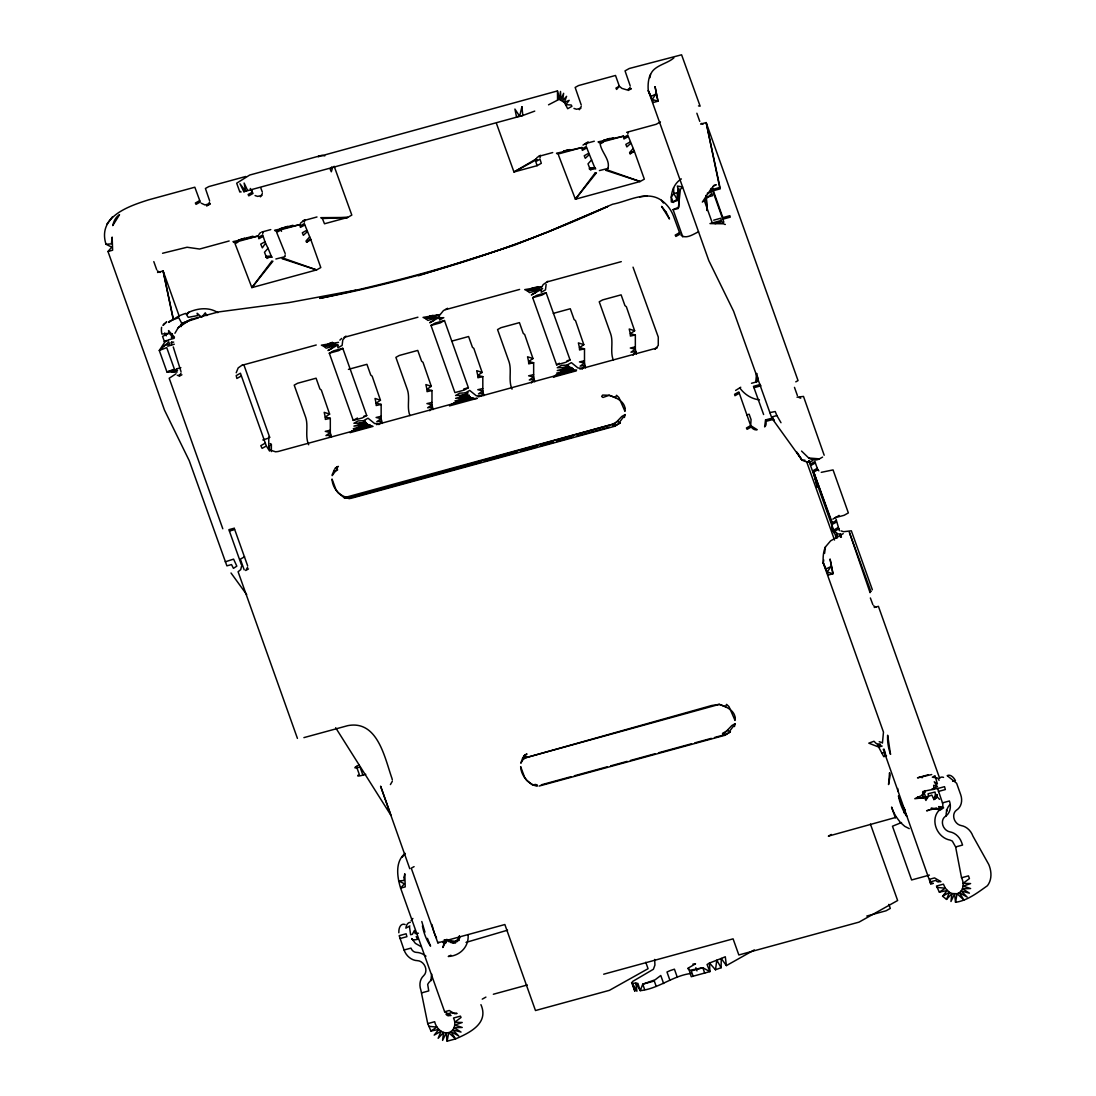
<?xml version="1.0" encoding="UTF-8"?>
<svg xmlns="http://www.w3.org/2000/svg" width="1096" height="1096" viewBox="0 0 1096 1096"><rect width="100%" height="100%" fill="white"/><g stroke="black" fill="none" stroke-linecap="round" stroke-linejoin="round"><path stroke-width="1.5" d="M268.767 449.086L268.767 437.14L269.671 437.304L243.97 365.091M271.356 451.579L271.37 444.469L270.287 443.592M547.877 281.288L543.219 284.549L541.904 286.782L524.724 289.604L527.258 290.783L541.232 289.413L541.232 292.248L545.466 289.892L546.137 284.412M839.358 530.711L836.084 519.216M882.431 743.143L883.472 732.114L823.302 563.139A28.715 15.824 74.7 0 1 825.425 546.945L830.59 540.876L843.221 533.629M692.905 964.124L695.508 963.822L688.507 967.919L691.247 976.714L709.907 971.618L707.057 964.521L709.509 963.028L715.483 969.768L721.113 967.713L721.25 958.466L725.305 956.767L726.388 965.603L754.308 949.917M331.389 437.318L330.307 432.564L330.307 418.302L325.265 417.096L324.183 412.343L329.608 414.11L321.334 390.094L319.909 388.957L316.086 378.202L297.591 383.258L294.208 385.148L305.702 417.398C308.579 426.276 304.757 435.989 308.661 444.743M382.23 423.426L381.148 418.672L381.148 404.41L376.106 403.218L375.024 398.451L380.449 400.218L372.174 376.202L370.749 375.065L366.927 364.31L348.432 369.366M433.057 409.534L431.975 404.78L431.975 390.519L426.947 389.327L425.865 384.559L431.29 386.326L423.001 362.31L421.59 361.173L417.754 350.419L399.273 355.474L395.889 357.365L407.37 389.614C410.219 398.026 406.561 407.219 409.945 415.576M483.898 395.642L482.815 390.888L482.815 376.627L477.774 375.435L476.692 370.667L482.13 372.435L473.842 348.418L472.431 347.281L468.595 336.527L451.648 341.157M534.738 381.764L533.656 376.997L533.656 362.735L528.615 361.543L527.532 356.775L532.971 358.543L524.683 334.527L523.258 333.389L519.436 322.635L500.954 327.69L497.57 329.581L509.051 361.831C511.928 370.708 508.106 380.422 512.024 389.176M585.579 367.872L584.497 363.105L584.497 348.843L579.455 347.651L578.373 342.884L583.798 344.651L575.523 320.635L574.099 319.498L570.276 308.743L553.329 313.374M636.42 353.981L635.338 349.213L635.338 334.951L630.296 333.759L629.214 329.006L634.639 330.759L626.364 306.743L624.939 305.606L621.117 294.851L602.622 299.907L599.238 301.797L610.732 334.047C613.568 342.459 609.91 351.652 613.294 360.022M409.479 926.737L410.603 934.71L412.356 934.326L414.398 930.504L415.151 933.587L418.398 933.244M241.558 566.153L240.736 569.619L238.092 571.756L297.427 738.389M398.821 932.765L398.93 930.038A11.481 6.329 74.7 0 1 405.123 924.517M840.413 537.204L840.632 533.93A5.74 4.74 60.8 0 1 836.81 533.245L834.755 531.163L838.988 528.806M171.51 344.98L171.73 341.747M172.086 336.91L172.319 333.677M930.668 883.664L930.627 881.814L935.874 880.376A5.74 3.165 74.7 0 0 939.272 881.705L940.93 881.636L934.532 877.91L929.915 879.17L930.668 883.664L933.134 883.376L930.668 883.664L883.28 749.294L884.075 749.157L885.897 755.541L884.993 755.391M468.115 934.957C468.978 946.848 459.936 955.918 448.291 956.493L450.881 955.219M171.456 337.732L171.812 334.335M836.166 538.314L836.81 533.245L837.467 537.931M649.983 77.652C650.846 66.157 665.724 64.527 673.054 58.554L673.848 57.937M823.302 563.139L826 568.961L831.001 566.522L827.247 571.989L832.987 573.742L830.097 559.248L832.987 573.742L828.37 575.016L823.302 563.139L823.726 559.905M824.576 553.425L825.425 546.945M458.84 939.45L459.279 936.094M715.483 969.768L716.811 960.192L721.25 958.466L726.388 965.603M181.169 326.526L181.717 323.21L178.703 317.648L169.921 320.977L168.633 322.388L178.607 316.155A7.467 0.849 -19.6 0 1 185.717 313.401L188.238 317.333L197.691 315.566L197.157 313.251L201.65 317.319L205.267 312.826L206.856 315.593M447.141 1041.2L446.168 1032.925L442.579 1040.392L443.551 1032.459L438.153 1038.309L441.03 1031.268L434.194 1035.117L438.77 1029.445L430.975 1031.021L427.728 1023.623L434.66 1021.719C436.057 1027.966 441.784 1034.24 448.689 1032.638L455.511 1038.912L447.141 1041.2L448.689 1032.638C454.758 1030.884 456.251 1023.089 453.511 1018.02L460.443 1016.129L461.032 1017.458L454.785 1022.226L462.224 1022.486L454.785 1025.075L462.224 1027.459L454.1 1027.706L461.032 1032.062L452.799 1029.925L458.745 1035.967L450.949 1031.61L455.511 1038.912C469.746 1032.829 489.172 1023.28 480.939 1004.662M952.657 781.325L955.438 780.571A11.481 6.329 74.7 0 0 947.15 775.653L956.616 783.243L960.685 794.668A14.358 11.864 60.8 0 1 956.657 810.054L955.315 811.232A8.617 7.124 60.8 0 0 954.424 819.753A8.617 7.124 60.8 0 0 961.233 825.576A14.358 11.864 60.8 0 1 972.892 836.056L988.77 864.497C991.633 871.265 992.127 879.595 987.441 885.691C977.906 892.432 967.426 900.679 955.534 902.282L957.068 893.72C963.822 891.719 964.398 883.143 961.535 877.759L955.63 846.948L952.301 841.057L950.013 840.07A17.221 14.234 60.8 0 1 935.683 826.411A17.221 14.234 60.8 0 1 940.861 809.026A5.74 4.74 60.8 0 0 942.478 802.875L937.601 788.558L944.547 786.668L945.341 789.558L938.409 791.449M181.018 326.43L181.717 323.21L198.403 317.84M199.609 200.65L195.376 203.02L196.033 204.363L200.267 201.993L194.828 187.211L148.604 199.842C128.054 206.363 97.38 216.871 105.997 244.271L111.765 247.134L107.983 251.491L164.455 410.055L189.224 460.649L226.886 565.851L231.516 564.591L233.448 568.345L236.818 566.139L233.585 559.124L225.255 561.81M209.583 202.089L207.665 205.349L210.213 203.788M181.032 373.092L179.114 376.353L181.936 374.777M262.341 193.567L260.423 196.842M262.711 233.544L263.054 232.229M236.202 372.763L238.188 367.9L242.846 364.639M284.85 256.217L285.193 254.902M304.304 222.173L304.647 220.858M247.628 567.221L245.71 570.495L248.532 568.906M535.78 160.139L536.122 158.824M540.013 157.769L540.355 156.454M392.313 781.297L390.409 784.572M581.236 106.435L579.318 109.71M586.237 145.138L586.566 143.823M630.159 87.173L628.241 90.434L631.063 88.858M627.83 133.781L628.159 132.465M444.853 940.163L442.88 947.506L446.853 939.299L448.922 941.752L457.114 941.642L459.512 936.039M916.489 798.011L918.27 796.71M332.622 167.537L331.321 171.771L330.143 169.099L331.814 166.907M757.939 377.175L756.254 381.983L756.665 373.517L756.254 381.983L758.062 378.586M681.356 178.922C673.574 183.621 670.464 193.389 671.369 202.075L677.273 200.691L677.273 194.293L678.794 188.375L678.794 207.144L673.095 209.665L682.808 236.941M946.547 899.405L949.41 892.363L945.314 888.198L943.409 884.157L936.477 886.061L939.354 892.117L947.15 890.541L942.587 896.213L946.547 899.405L951.945 893.541L957.068 893.72L963.905 899.994L959.329 892.706L967.138 897.049L961.178 891.021L969.426 893.144L962.494 888.788L970.604 888.555L963.165 886.157L970.604 883.568L963.165 883.321L969.426 878.554L968.467 875.868L961.535 877.759M903.885 812.711L905.186 809.862L902.337 805.93M174.949 333.252L178.223 327.677L182.84 323.471L188.498 320.923L178.223 327.677M258.82 234.599L260.396 232.64M300.414 223.228L304.811 219.693M440.236 314.566L423.056 317.388L425.577 318.566L440.236 314.566L443.387 310.648L447.62 308.277M607.718 168.935C610.938 160.317 601.375 152.385 600.17 143.96L602.992 142.384M165.756 340.692L159.29 350.473L166.948 371.969L177.127 372.106M264.972 241.764L265.547 243.216L262.328 247.888L260.738 244.134L264.972 241.764L262.711 234.955L258.478 237.325L258.82 238.764L263.054 236.394M328.923 437.331L330.704 434.961L325.95 435.564L330.307 432.564L325.265 431.358L330.211 430.235M378.874 424.618L381.531 421.07L376.791 421.672L381.148 418.672L376.106 417.466L381.052 416.343M429.714 410.726L432.372 407.178L427.632 407.781L431.975 404.78L426.933 403.588L431.893 402.465M481.445 395.656L483.213 393.286L478.473 393.889L482.815 390.888L477.774 389.697L482.733 388.573M531.396 382.942L534.053 379.394L529.313 379.997L533.656 376.997L528.615 375.805L533.574 374.681M582.236 369.051L584.894 365.502L580.154 366.105L584.497 363.105L579.455 361.913L584.415 360.79M633.077 355.159L635.735 351.611L630.981 352.213L635.338 349.213L630.296 348.021L635.242 346.898M106.75 224.269L112.518 216.734M402.259 857.141L405.15 853.373C394.848 861.552 397.163 877.047 400.615 888.144L444.634 1011.759L451.031 1015.499L449.374 1015.567A5.74 3.165 74.7 0 1 445.976 1014.238L451.21 1012.814L457.101 1013.444L454.635 1013.732L449.25 1010.498L444.634 1011.759M935.217 798.833L937.094 795.997L934.381 798.737L935.148 796.45A8.617 4.754 74.7 0 0 935.039 792.011L928.079 793.778A8.617 4.754 74.7 0 1 928.353 795.956M411.069 920.736L412.877 918.434M933.724 799.669L934.874 798.326L933.326 798.107M265.547 243.216L268.054 248.299L264.506 252.272L266.369 257.108L267.013 258.451L271.246 256.08L272.178 257.259L265.643 257.204M309.647 236.928L306.099 240.901L306.729 242.312L310.743 239.394L304.304 223.598L300.085 225.968L300.414 227.393L304.647 225.036M586.566 148.001L582.346 150.371L582.003 148.933L586.237 146.563L591.566 159.906L588.018 163.879L589.881 168.702L590.539 170.058L594.772 167.688L595.69 168.853L589.155 168.811M633.159 148.535L629.611 152.508L630.241 153.919L634.269 151.001L627.83 135.192L623.597 137.562L623.939 139L628.159 136.63M189.471 311.757L187.128 314.374L187.498 312.867C196.869 308.319 208.678 306.606 217.857 312.648M307.14 231.859L303.345 235.311L302.332 232.777L306.565 230.407M536.78 157.701L540.52 155.29M339.856 340.116L341.705 338.431M345.939 336.061L342.788 339.979L342.116 345.446L337.883 347.816L337.883 344.98L323.895 346.35L321.375 345.172L338.554 342.349L323.895 346.35L326.156 348.172L337.883 344.98L328.005 350.514L332.239 348.144M582.99 145.083L588.141 141.864M589.059 154.824L585.264 158.276L584.25 155.742L588.484 153.372M630.652 143.453L626.857 146.905L625.843 144.371L630.077 142.001M457.84 400.821L453.73 403.534M655.12 349.309L658.271 345.391L658.271 337.061L633.036 267.164M735.594 390.436L740.745 387.231M832.837 519.162L836.577 516.737M176.072 373.75L169.195 378.257L222.789 528.765M271.37 444.469L269.438 446.004L269.548 451.045L266.492 446.168M688.507 967.919L687.713 968.535L689.918 970.275L702.824 967.754L709.907 971.618L709.509 963.028L716.811 960.192L721.113 967.713M459.923 937.792L453.265 943.026L448.237 940.108M329.608 414.11L325.265 417.096L325.348 419.425L330.307 418.302M380.449 400.218L376.106 403.218L376.188 405.534L381.148 404.41M431.29 386.326L426.947 389.327L427.029 391.642L431.975 390.519M482.13 372.435L477.774 375.435L477.87 377.75L482.815 376.627M532.971 358.543L528.615 361.543L528.71 363.858L533.656 362.735M583.798 344.651L579.455 347.651L579.537 349.966L584.497 348.843M634.639 330.759L630.296 333.759L630.378 336.075L635.338 334.951M430.975 1031.021L436.92 1027.103L428.687 1026.308M939.354 892.117L945.314 888.198L937.066 887.39M318.977 156.112L318.196 156.728L557.467 90.927L559.152 99.325L564.358 102.408L567.687 108.71L571.907 106.339L571.263 104.997L565.851 104.695L569.194 100.311L564.358 102.408L566.591 96.325L562.673 100.681L563.632 93.311L560.892 99.626L560.522 91.461L559.152 99.325L548.534 104.819M632.611 981.454L653.394 969.261L654.929 965.055L654.668 959.425M306.483 242.024L310.743 239.394L320.799 267.561L316.58 269.917L251.875 287.604L235.065 243.723L237.887 242.148M630.008 153.632L634.269 151.001L644.325 179.155L640.091 181.525L575.386 199.212L558.576 155.331M614.445 426.33L620.336 422.796L614.445 426.33L350.446 498.488M724.497 735.389L730.388 731.854L724.497 735.389L539.068 786.079M536.204 158.92L513.969 171.99L496.515 123.629M210.281 203.678L206.541 205.87L209.363 204.281M942.587 896.213L949.41 892.363L951.945 893.541L950.958 901.474L954.548 894.007L955.534 902.282M542.643 288.632L531.355 294.947L535.588 292.591M167.304 340.198L164.482 341.774L162.564 336.404L169.085 333.225L174.237 338.308L168.688 339.815M537.081 165.674L541.314 163.318L540.013 159.194L535.78 161.564L537.081 165.674L513.969 171.99L537.109 159.345M660.422 121.916L656.189 124.286L626.638 132.356M241.106 376.106L236.873 378.476L236.202 375.599L240.435 373.229L266.342 445.99L262.108 448.36L260.807 445.661L265.026 443.291M329.307 353.213L333.54 350.843L342.788 348.323L366.708 415.507L362.475 417.877L353.241 420.398L329.307 353.213L338.554 350.693L342.788 348.323M433.92 320.375L429.687 322.731L439.551 317.196L439.551 320.032L443.784 317.676L432.071 318.032L429.81 316.196L433.057 315.306M430.988 325.43L435.222 323.06L444.469 320.539L468.389 387.724L464.156 390.094L454.909 392.615L430.988 325.43L440.236 322.909L444.469 320.539M712.729 186.608L715.537 185.032M269.671 437.304L267.698 438.4A17.221 1.945 -19.6 0 1 262.807 439.962M532.67 297.646L536.903 295.276L546.137 292.755L570.071 359.94L565.837 362.31L556.59 364.831L532.67 297.646L541.904 295.125L546.137 292.755M679.452 232.736L675.218 235.106L675.862 236.448L680.095 234.092L673.698 216.611A28.715 23.728 60.8 0 0 661.436 200.294C646.393 189.896 628.049 201.39 612.691 204.199L548.26 231.763L607.746 206.486C515.778 248.559 418.973 279.028 319.744 298.386C396.82 281.658 473.308 261.588 546.685 232.338L514.202 245.257L418.384 275.795M353.241 420.398L357.46 418.028M698.549 231.804C693.398 234.119 686.37 239.394 681.027 235.256M556.59 364.831L559.412 363.255M244.586 556.782L240.353 559.138L244.189 569.893M739.17 393.354L734.95 395.725L734.608 394.286L738.841 391.93L750.664 425.604L757.199 429.714A5.74 4.74 60.8 0 1 751.308 426.961L747.075 429.331L746.431 427.974L750.664 425.604L751.061 419.604L749.143 414.233L746.828 414.863M795.778 381.846L798.039 380.586L706.167 122.588L700.618 124.108M801.546 451.059L808.711 458.005L819.438 458.854L822.575 457.101M809.286 460.841L810.793 463.882L815.027 461.512L815.356 462.95L811.136 465.32L808.903 460.758M815.356 462.95L817.274 468.321L813.04 470.691L817.287 487.268M818.849 470.842L817.931 469.677L813.698 472.047L817.397 486.706M365.763 774.338L362.913 775.119A11.481 1.302 -19.6 0 1 359.31 774.475L356.433 766.419L359.255 764.844M836.07 520.641L831.85 523.011L832.522 531.491M836.412 522.08L832.179 524.45L832.645 530.902M838.33 527.45L834.097 529.82L834.125 533.204M414.083 866.621L411.26 868.196L437.838 942.848L504.859 924.531L535.478 1010.539L609.431 990.332L648.065 968.7L645.763 962.261M409.849 925.915L405.863 928.148A11.481 6.329 74.7 0 1 410.315 922.311M437.838 942.848L438.907 942.245M482.254 999.141L485.912 997.1M831.343 834.467L828.37 836.138L896.446 817.232L900.419 822.48L904.775 826.357L909.255 828.631M663.642 983.55L660.778 975.495L655.161 979.769L642.736 984.181L640.256 990.647L637.899 983.413L635.872 983.153L636.913 991.236L632.406 983.249L634.885 991.277L631.57 982.386L632.406 983.249L635.872 983.153L640.256 990.647C658.682 988.77 672.807 975.632 691.151 973.453M306.483 241.737L310.743 239.394M630.008 153.344L634.269 151.001M191.307 319.333L185.293 322.183L191.307 319.333L218.241 311.976L289.125 302.565L355.721 290.166M335.034 343.623L330.389 345.815L334.787 344.61M538.396 288.056L533.738 290.248L539.602 288.645M937.491 786.572L931.71 789.243L938.203 788.558M352.049 431.303L356.159 428.605L370.023 424.823M555.412 375.75L559.508 373.037L573.372 369.256M837.988 515.956L839.125 515.435M466.019 942.409L507.558 930.175M332.485 342.281L328.129 343.98L333.02 342.651M534.738 111.107L522.806 115.491L243.846 191.704L239.969 183.786L245.6 191.142L247.449 190.074L244.134 183.046L245.6 191.142L243.846 191.704M244.545 238.202L238.366 240.188L252.971 236.202M287.673 226.338L279.959 228.831L292.947 225.283M563.426 151.289L568.057 149.796M609.65 138.439L603.485 140.425L613.212 137.767M167.729 346.213L174.278 344.213M922.558 792.956L925.325 792.148A8.617 4.754 74.7 0 1 925.12 790.6M928.408 774.735L917.503 777.845L931.723 774.543M928.997 810.095L926.6 810.78L936.587 808.163M176.716 369.27L166.948 371.969L174.387 369.133L166.729 347.624L159.29 350.473L168.77 341.938L169.538 344.089L162.605 345.98M245.778 176.483L208.802 186.58L205.418 188.485L209.583 200.664M209.226 203.924L204.884 204.911L201.185 203.171M631.337 88.584L626.72 89.845L621.898 88.379L619.336 86.2L615.514 75.46L578.537 85.557L575.153 87.447L581.236 105.011M261.985 195.403L257.642 196.389L255.067 195.568M580.88 108.271L576.537 109.258L573.962 108.422M107.983 251.491L112.614 250.231L112.162 237.092L111.408 243.86L105.997 244.271M162.564 253.272L187.074 247.244L199.623 249.039L229.174 240.969M261.533 232.119L270.767 229.598M303.126 220.762L316.991 216.967M538.835 156.358L552.699 152.563M585.045 143.727L594.292 141.206M563.508 151.344L570.002 149.577M157.564 272.493L163.112 270.972L179.196 316.127M284.837 256.738L275.877 258.985M608.349 168.346L599.389 170.592M713.565 185.553L716.332 184.799M712.756 189.375L719.688 187.484L706.167 122.588L720.278 188.827L713.345 190.718L712.633 187.402M164.208 341.637L168.373 340.5M707.263 193.252L711.414 192.115A5.74 3.165 74.7 0 1 711.564 188.115L702.344 202.089L711.811 193.554L712.578 195.704L705.646 197.595M170.935 342.815L173.702 342.062M713.688 220.173L720.62 218.282L721.387 220.433L709.989 223.584L723.566 223.776L721.976 221.776L715.044 223.666M722.922 217.597L729.854 215.693L730.251 217.145L723.319 219.036L713.345 190.718M176.703 368.831L180.867 367.694M172.004 372.051L177.538 370.53M242.298 365.201L316.237 344.993M343.966 337.417L417.919 317.21M445.647 309.634L519.6 289.426M547.329 281.85L621.268 261.643M531.478 288.426L537.999 286.645M541.904 286.782L527.258 290.783L529.519 292.618L541.232 289.413M432.071 318.032L435.002 317.224M363.625 416.357L366.708 415.507M463.759 388.984L468.389 387.724M566.988 360.79L570.071 359.94M358.145 423.741L365.461 421.741M467.143 393.957L459.813 395.971L469.143 395.053M562.96 367.776L568.824 366.187M359.091 425.933L367.242 423.7M468.91 395.916L459.142 398.588L470.074 396.793M572.222 367.694L560.823 370.804L573.318 368.763M459.375 400.41L470.157 397.451M371.626 425.96L278.11 451.511L275.576 451.799L270.452 450.155M376.517 424.618L473.308 398.177M478.199 396.848L576.606 369.955M579.88 369.064L657.079 347.966M751.5 383.271L757.048 381.764M234.448 528.149L228.9 529.669L241.38 564.7M760.405 384.449L753.473 386.34L763.624 414.548M352.693 497.228L481.13 462.128M484.418 461.238L517.339 452.237M520.641 451.333L537.109 446.839M540.397 445.935L553.562 442.332M556.864 441.441L573.331 436.934M576.619 436.044L609.554 427.043M612.842 426.139L616.13 425.234M229.502 531.012L235.037 529.491M754.062 387.683L760.994 385.778M780.996 422.714L776.872 415.576L772.242 416.836L774.187 420.59L771.187 416.275L733.594 311.209L708.811 260.615L648.27 90.612A28.715 15.824 74.7 0 1 650.408 74.418M834.892 517.805L844.139 515.284L848.359 512.914L833.056 469.91L821.247 472.349M303.907 737.622L347.816 725.634C377.915 719.88 384.847 758.432 391.984 778.434L392.313 779.873M874.266 607.472L878.417 606.335L939.683 778.393M541.314 784.818L571.03 776.694M574.331 775.79L607.348 766.775M610.65 765.871L627.145 761.364M630.447 760.46L655.216 753.692M658.518 752.788L691.521 743.773M694.823 742.869L711.331 738.362M714.633 737.457L726.182 734.306M878.636 747.034L882.102 746.088L877.444 745.088L880.472 744.321L876.485 743.718L873.964 741.266L868.813 743.17L878.636 747.034L883.76 756.651L886.527 755.898M882.307 753.144L885.088 752.377M399.985 938.573L406.917 936.669L406.109 933.778L399.177 935.683L404.054 949.999A14.358 11.864 60.8 0 0 417.357 960.644A8.617 7.124 60.8 0 1 425.125 966.508A8.617 7.124 60.8 0 1 423.659 975.687A14.358 11.864 60.8 0 0 420.878 990.113L427.728 1023.623M404.054 949.999L410.986 948.109A5.74 4.74 60.8 0 0 416.302 952.369A17.221 14.234 60.8 0 1 425.96 956.15M942.478 802.875L949.41 800.984A14.358 11.864 60.8 0 1 945.382 816.369A8.617 7.124 60.8 0 0 942.779 825.055A8.617 7.124 60.8 0 0 949.958 831.878A14.358 11.864 60.8 0 1 961.603 842.372L962.562 845.057L955.63 846.948M459.265 940.313L455.114 941.437L445.688 939.93M938.066 809.478L943.615 807.958M901.556 822.521L892.473 826.22L911.612 879.965L929.408 875.101M421.823 992.812L428.755 990.907L427.673 984.4L428.92 982.454A17.221 14.234 60.8 0 0 432.358 977.413M493.351 994.25L527.327 984.975M603.691 974.207L733.087 938.847L738.841 954.972L859.004 922.133L897.638 900.515L870.416 824.069M866.785 916.051L886.075 910.776L890.308 908.42L888.87 904.378M919.9 798.354L926.901 796.559A8.617 4.754 74.7 0 0 927.668 797.792M179.908 375.133L177.319 375.435M797.011 397.19L803.491 396.423L824.178 455.237M359.022 426.125L368.393 424.577M639.612 196.842L647.202 195.979M583.14 368.174L578.003 367.996L571.372 362.639L567.139 365.009L571.249 369.174L576.386 370.818L553.439 377.093L555.288 375.407L573.77 370.352L556.59 373.174L571.249 369.174L557.261 370.544L568.988 367.352L557.261 367.708L561.495 365.338L568.194 365.132M481.459 395.944L476.322 395.779L469.691 390.423L465.458 392.793C467.91 396.656 472.582 399.451 477.226 398.314L449.497 405.89L453.607 403.191L472.088 398.136L454.909 400.958L469.568 396.958L455.594 398.328L467.307 395.135L455.594 395.492L459.813 393.122L468.198 392.861M379.778 423.727L374.64 423.549L368.009 418.206L363.79 420.576L367.9 424.741L373.024 426.385L350.09 432.66L351.926 430.975L370.421 425.919L353.241 428.742L367.9 424.741L353.912 426.111L365.626 422.919L353.912 423.275L358.145 420.905L364.845 420.7M429.81 316.196L439.126 315.278M563.056 368.023L570.824 367.27M359.694 423.59L365.913 422.988M589.73 167.88L594.772 167.688L591.566 159.906M266.205 256.286L271.246 256.08L268.054 248.299M698.495 105.887L700.139 106.175L681.589 54.8L629.268 68.5L625.035 70.87L630.159 85.748M942.355 808.793L930.984 808.327L940.711 809.889M442.716 942.245L445.962 942.382M450.826 942.587L455.703 942.779L444.195 939.847M772.927 419.658L801.916 459.978L804.943 460.197M938.724 806.574L943.437 807.327M442.702 942.45L445.949 942.957M769.707 412.63L775.228 411.534L776.872 415.576M324.813 155.865L321.772 155.331L249.655 175.059L236.681 183.21L239.75 191.704L241.161 191.964M759.432 399.821C751.555 399.026 744.348 394.3 739.8 387.916M703.111 124.081L701.358 123.396M724.456 224.296L725.333 224.461M160.071 272.466L157.468 270.918M800.724 398.204L798.97 397.519M876.211 607.348L873.608 605.814M919.887 777.174L922.503 777.639M939.025 807.245L942.313 808.081M879.211 741.718L881.609 742.499M421.357 946.78L415.384 943.368L411.726 938.532A11.481 3.85 -28.9 0 0 417.535 939.327L416.206 936.559M841.029 530.889L843.605 531.711L851.345 530.807L872.375 589.799M946.341 810.054L947.191 810.917M939.532 799.327L937.149 796.874L934.203 799.463L931.764 795.066L928.079 796.532L925.928 800.423L924.599 797.655L914.79 798.71L923.544 794.682L922.777 791.586A11.481 1.343 -10.8 0 1 934.025 789.353L933.682 785.298L937.012 786.298L934.272 781.777L937.409 783.928L934.984 775.708L932.354 777.187L937.765 778.119L939.094 780.338M174.483 337.13L168.524 330.595L169.085 333.225L161.893 334.075A11.481 6.329 74.7 0 1 161.605 327.266M661.436 200.294L663.477 203.02M231.023 572.989L246.669 594.58M801.916 459.978L796.915 452.319L801.916 459.978A28.715 15.824 74.7 0 0 812.506 460.745M335.664 727.744L390.998 815.424L380.586 786.175L409.767 868.703M250.285 188.457L253.012 193.485L248.778 195.841L248.134 194.499L252.368 192.129L251.464 189.622M164.688 332.979L166.236 335.828M817.274 468.321L817.931 469.677M322.868 219.734L324.485 223.776L347.596 217.46L351.816 215.09L334.17 166.277M281.535 231.338L280.891 229.996L276.658 232.366L285.193 253.491M235.147 530.765L247.628 565.796M699.769 121.396L696.864 113.231M797.381 395.519L794.477 387.368M872.868 604.677L870.361 597.964M260.821 188.033L262.341 192.143M156.714 269.78L153.81 261.615M421.796 921.517L424.933 932.134M427.44 938.368L430.564 946.149A31.579 17.413 74.7 0 1 422.426 925.915M711.852 188.457L723.867 222.2M808.821 460.717L836.344 538.013M806.588 461.58L834.522 540.04M923.791 791.805L926.01 798.039M922.161 794.586L923.257 797.696M704.317 200.541L711.975 222.036M895.391 817.822L891.569 807.081A31.579 17.413 74.7 0 0 896.446 817.232M704.728 973.138L702.824 967.754L691.261 970.919L693.179 976.289M695.864 967.672L697.001 970.892M677.287 977.235L674.424 969.179L670.327 970.535L666.985 972.015L669.848 980.084M656.203 986.4L654.285 981.016L642.736 984.181L644.654 989.551M362.913 775.119L360.036 767.049A11.481 1.302 -19.6 0 1 356.433 766.419M840.399 533.971L841.427 537.218M431.893 924.49L434.016 932.093A31.579 17.413 74.7 0 0 436.509 937.984M181.032 371.667L173.264 346.939M173.346 318.991L163.112 270.972L173.168 319.224M239.681 190.964L239.75 191.704M706.167 195.431L707.249 210.35M706.043 195.526L707.03 210.514M673.574 187.745L673.835 193.581L676.944 199.157L673.259 202.486L671.259 197.033L673.835 193.581L678.643 192.307L677.355 186.019L682.616 187.005L680.369 189.416L678.301 208.487A17.221 1.945 -19.6 0 1 673.095 209.665M897.747 788.517L897.83 791.449M557.467 90.927L557.563 99.777M940.217 777.543A11.481 6.329 74.7 0 1 943.546 777.407M819.438 458.854A28.715 15.824 74.7 0 1 808.711 458.005M946.204 815.972A17.221 14.234 60.8 0 1 949.451 805.081M431.358 980.564A14.358 11.864 60.8 0 1 431.838 974.262M831.85 521.586L831.85 523.011L813.698 472.047L831.85 521.586M625.09 408.424L624.98 411.356L618.939 397.547L616.527 395.286L615.39 397.629L609.225 395.3L602.608 395.067L601.663 396.451L602.937 397.464L609.225 395.3C615.623 397.574 624.021 400.711 625.09 408.424M735.142 717.496L735.032 720.415L728.991 706.619L726.58 704.358L725.442 706.701L719.277 704.358L711.715 705.509L526.149 757.624L523.272 759.186L520.806 763.213L522.888 757.405L523.272 759.186L525.888 756.172L526.149 757.624L719.277 704.358C725.675 706.632 734.073 709.77 735.142 717.496M404.164 877.143L404.04 880.513L398.615 880.91L404.397 883.773L400.615 888.144L405.232 886.883L404.78 873.745L404.164 877.143M889.541 772.899L888.555 784.544L890.116 775.68L889.541 772.899M765.542 419.932L764.638 426.878A5.74 3.165 74.7 0 0 765.94 421.371L772.872 419.48L772.475 418.028L765.542 419.932M537.273 785.298L537.15 786.216C528.409 784.366 521.052 775.639 520.655 766.638L524.683 777.516L526.751 780.421L532.451 784.914L535.711 784.448L537.273 785.298M936.669 794.504L936.244 797.025L935.148 796.45L936.669 794.504M332.485 474.171L332.184 475.623L337.267 468.567L337.527 470.033L334.65 471.581L334.266 469.814L332.485 474.171M625.172 414.589L624.419 417.425L623.336 417.179L619.226 422.563L617.952 421.275L612.486 424.289L348.651 497.707C339.568 496.598 332.348 488.021 332.033 479.034L336.061 489.926L338.13 492.816L344.199 497.707L349.556 498.502L344.199 497.707L612.486 424.289L613.13 425.536L621.775 416.494L625.172 414.589M735.224 723.648L734.471 726.497L733.388 726.237L729.278 731.621L728.004 730.347L722.538 733.347L723.182 734.594L731.827 725.552L735.224 723.648M521.902 106.75L519.627 116.272L516.449 116.573L514.915 109.066L519.627 116.272L522.806 115.491L521.902 106.75M937.299 794.723L936.19 797.587L936.135 795.422L937.299 794.723M870.841 591.306L870.06 592.662L849.373 532.355L870.841 591.306M119.45 214.83L112.751 225.584A28.715 15.824 74.7 0 1 119.45 214.83M655.97 93.996L652.216 99.462L657.97 101.216L655.066 86.721L657.97 101.216L653.339 102.476L648.27 90.612L650.983 96.434L655.97 93.996M271.644 261.355L251.875 287.604L272.904 261.218L271.644 261.355M595.155 172.963L575.386 199.212L596.416 172.812L595.155 172.963M619.336 86.2L616.61 89.447L615.952 88.105L619.336 86.2M164.345 323.841L162.989 325.416L166.688 321.868L164.345 323.841M336.636 467.129L334.951 468.567L338.39 466.403L336.636 467.129M525.258 754.733L523.573 756.172L527.012 753.993L525.258 754.733M283.275 258.177L282.151 258.683L316.58 269.917L283.275 258.177M606.8 169.784L605.663 170.291L640.091 181.525L606.8 169.784M258.478 235.9L234.133 242.559L233.01 241.641L258.478 235.9M300.085 224.543L275.726 231.188L274.603 230.283L300.085 224.543M582.003 147.508L557.659 154.166L556.521 153.248L582.003 147.508M623.597 136.137L599.252 142.795L598.115 141.877L623.597 136.137M439.551 317.196L427.837 320.388L425.577 318.566L439.551 317.196M347.596 217.46L321.95 218.57L320.813 217.652L347.596 217.46M666.204 212.24L661.587 206.391L669.478 218.981L666.204 212.24M906.598 816.082L898.46 795.847A31.579 17.413 74.7 0 0 906.598 816.082M890.514 754.281L887.65 735.224A28.715 15.824 74.7 0 0 890.514 754.281"/></g></svg>
